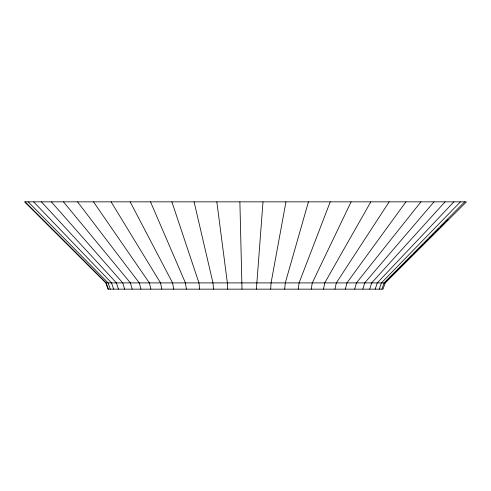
<?xml version="1.0" encoding="UTF-8"?>
<svg xmlns="http://www.w3.org/2000/svg" width="491" height="491" viewBox="0 0 491 491"><rect width="100%" height="100%" fill="white"/><g stroke="black" fill="none" stroke-linecap="round" stroke-linejoin="round"><path stroke-width="0.74" d="M256.394 289.156L262.998 201.844M270.676 289.156L271.075 282.902L285.958 201.844M284.67 289.156L285.289 282.902L308.446 201.844M298.233 289.156L299.08 282.902L330.228 201.844M311.226 289.156L312.27 282.902L351.114 201.844M323.495 289.156L324.735 282.902L370.828 201.844M334.911 289.156L336.335 282.902L389.16 201.844M345.351 289.156L346.941 282.902L405.947 201.844M354.686 289.156L356.429 282.902L420.94 201.844M362.837 289.156L364.703 282.902L434.032 201.844M369.698 289.156L371.675 282.902L445.067 201.844M375.192 289.156L377.26 282.902L453.893 201.844M379.273 289.156L381.409 282.902L460.448 201.844M381.888 289.156L384.06 282.902L464.652 201.844M385.196 282.902L383.005 289.156L107.995 289.156L105.804 282.902L24.55 201.844L466.45 201.844L385.196 282.902L105.804 282.902M384.797 282.902L412.342 255.345M413.422 254.264L417.743 249.937M418.823 248.857L423.144 244.536M424.224 243.456L428.545 239.129M429.625 238.049L433.946 233.728M435.026 232.648L439.353 228.321M440.433 227.241L444.754 222.92M445.834 221.84L447.995 219.68M25.182 201.844L106.197 282.902L108.388 289.156M28.214 201.844L108.118 282.902L110.272 289.156M33.633 201.844L111.543 282.902L113.642 289.156M41.373 201.844L116.441 282.902L118.466 289.156M51.334 201.844L122.75 282.902L124.665 289.156M63.449 201.844L130.403 282.902L132.202 289.156M77.547 201.844L139.309 282.902L140.972 289.156M93.486 201.844L149.381 282.902L150.897 289.156M111.089 201.844L160.52 282.902L161.852 289.156M130.17 201.844L172.58 282.902L173.722 289.156M150.498 201.844L185.438 282.902L186.384 289.156M171.875 201.844L198.953 282.902L199.684 289.156M194.08 201.844L212.977 282.902L213.493 289.156M216.819 201.844L227.364 282.902L227.652 289.156M239.884 201.844L242.008 289.156"/></g></svg>
